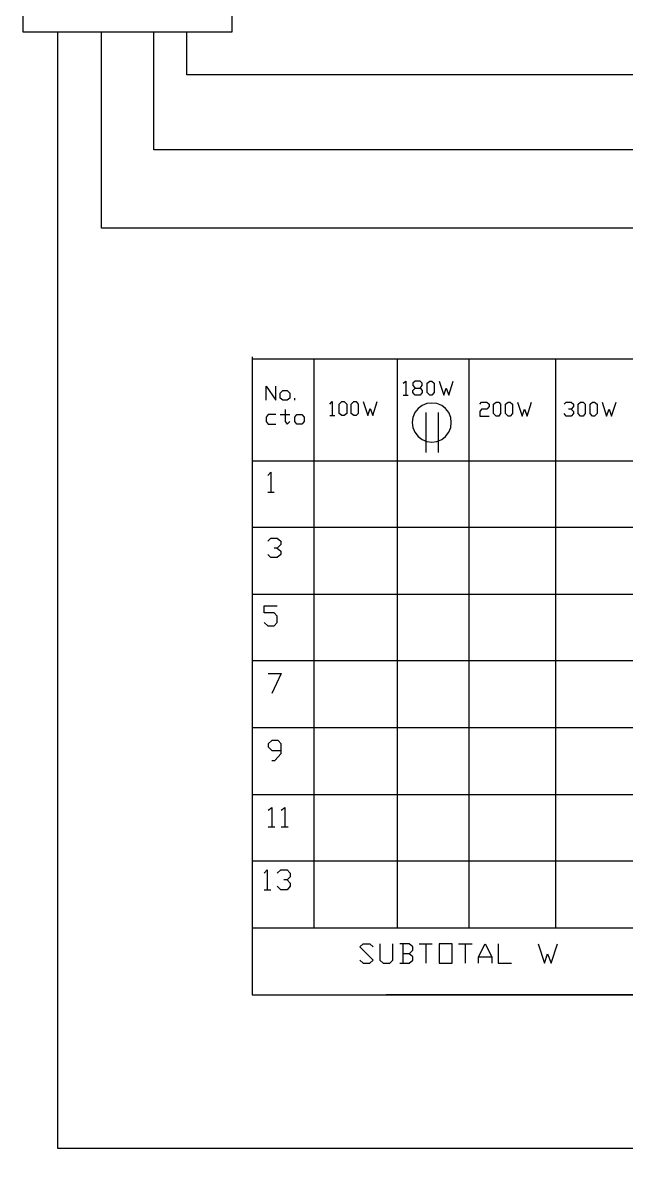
# Model space of a CAD drawing. Header units: metres. Extents: x 0 to 32.6, y 0 to 21.3.
# Drawn here: x 1.345 to 2.562, y 16.448 to 18.76 of the extents above; entities that cross this region are included whole.
import ezdxf

# ---------------------------------------------------------------- set-up
doc = ezdxf.new("R2010")
doc.units = ezdxf.units.M
doc.layers.add('TABLA', color=7, linetype='Continuous')

msp = doc.modelspace()

# ---------------------------------------------------------------- linework, layer by layer
at = {"layer": 'TABLA'}
for p, q in [((1.8077, 18.0869), (1.8077, 16.9389)), ((1.9316, 18.0819), (1.9316, 16.9339)), ((2.1, 18.0819), (2.1, 16.9339)), ((2.2441, 18.0819), (2.2441, 16.9339)), ((2.4195, 18.0819), (2.4195, 16.9339)), ((1.8933, 17.9992), (1.8933, 18.0033)), ((2.1121, 18.0093), (2.1221, 18.0093)), ((1.8641, 17.97), (1.8833, 17.97)), ((1.9639, 17.968), (1.974, 17.968)), ((2.1574, 17.974), (2.1574, 17.8934)), ((2.1826, 17.974), (2.1826, 17.8934)), ((3.4263, 17.8763), (1.8077, 17.8763)), ((1.8389, 17.8138), (1.852, 17.8138)), ((3.4263, 17.7422), (1.8077, 17.7422)), ((3.4263, 17.6072), (1.8077, 17.6072)), ((3.4263, 17.4731), (1.8077, 17.4731)), ((3.4263, 17.3381), (1.8077, 17.3381)), ((3.4263, 17.203), (1.8077, 17.203)), ((1.8399, 17.1385), (1.853, 17.1385)), ((1.8661, 17.1385), (1.8802, 17.1385)), ((3.4263, 17.069), (1.8077, 17.069)), ((1.8319, 17.0115), (1.845, 17.0115)), ((3.4263, 16.9339), (1.8077, 16.9339)), ((2.111, 16.9027), (2.111, 16.8634)), ((2.1443, 16.9027), (2.1705, 16.9027)), ((2.1574, 16.9027), (2.1574, 16.8634)), ((2.2239, 16.9027), (2.2511, 16.9027)), ((2.237, 16.9027), (2.237, 16.8634)), ((2.2642, 16.8765), (2.2905, 16.8765)), ((3.4163, 16.7999), (2.0778, 16.7999))]:
    msp.add_line(p, q, dxfattribs=at)
for points in [[(1.3451, 18.742), (1.7674, 18.742), (1.7674, 19.124), (1.3451, 19.124)], [(1.8077, 16.7999), (3.4263, 16.7999), (3.4263, 18.0819), (1.8077, 18.0819)], [(2.1655, 18.0093), (2.1604, 18.0144), (2.1604, 18.0335), (2.1655, 18.0375), (2.1695, 18.0375), (2.1745, 18.0335), (2.1745, 18.0144), (2.1695, 18.0093)], [(1.8782, 17.9992), (1.8692, 17.9992), (1.8641, 18.0033), (1.8641, 18.0133), (1.8692, 18.0184), (1.8782, 18.0184), (1.8833, 18.0133), (1.8833, 18.0033)], [(1.9881, 17.968), (1.983, 17.972), (1.983, 17.9912), (1.9881, 17.9962), (1.9931, 17.9962), (1.9982, 17.9912), (1.9982, 17.972), (1.9931, 17.968)], [(2.0123, 17.968), (2.0072, 17.972), (2.0072, 17.9912), (2.0123, 17.9962), (2.0173, 17.9962), (2.0213, 17.9912), (2.0213, 17.972), (2.0173, 17.968)], [(2.2088, 17.9539), (2.2078, 17.964), (2.2038, 17.974), (2.1977, 17.9821), (2.1897, 17.9881), (2.1796, 17.9922), (2.1695, 17.9932), (2.1594, 17.9922), (2.1504, 17.9881), (2.1423, 17.9821), (2.1352, 17.974), (2.1312, 17.964), (2.1302, 17.9539), (2.1312, 17.9438), (2.1352, 17.9347), (2.1423, 17.9257), (2.1504, 17.9196), (2.1594, 17.9156), (2.1695, 17.9146), (2.1796, 17.9156), (2.1897, 17.9196), (2.1977, 17.9257), (2.2038, 17.9347), (2.2078, 17.9438)], [(2.2995, 17.967), (2.2945, 17.972), (2.2945, 17.9912), (2.2995, 17.9952), (2.3046, 17.9952), (2.3086, 17.9912), (2.3086, 17.972), (2.3046, 17.967)], [(2.3237, 17.967), (2.3187, 17.972), (2.3187, 17.9912), (2.3237, 17.9952), (2.3277, 17.9952), (2.3328, 17.9912), (2.3328, 17.972), (2.3277, 17.967)], [(2.4699, 17.967), (2.4648, 17.972), (2.4648, 17.9912), (2.4699, 17.9952), (2.4749, 17.9952), (2.4789, 17.9912), (2.4789, 17.972), (2.4749, 17.967)], [(2.494, 17.967), (2.489, 17.972), (2.489, 17.9912), (2.494, 17.9952), (2.4981, 17.9952), (2.5031, 17.9912), (2.5031, 17.972), (2.4981, 17.967)], [(1.9075, 17.9509), (1.8974, 17.9509), (1.8933, 17.9559), (1.8933, 17.965), (1.8974, 17.97), (1.9075, 17.97), (1.9125, 17.965), (1.9125, 17.9559)], [(2.1846, 16.8634), (2.2108, 16.8634), (2.2108, 16.9027), (2.1846, 16.9027)]]:
    msp.add_lwpolyline(points, close=True, dxfattribs=at)
for points in [[(1.4146, 18.742), (1.4146, 16.4904), (3.7126, 16.4904), (3.7126, 16.4481)], [(3.6662, 18.2734), (3.6662, 18.3459), (1.5033, 18.3459), (1.5033, 18.742)], [(3.8486, 18.2653), (3.8486, 18.5042), (1.6091, 18.5042), (1.6091, 18.742)], [(4.0321, 18.2583), (4.0321, 18.6554), (1.6756, 18.6554), (1.6756, 18.742)], [(2.1121, 18.0335), (2.1171, 18.0375), (2.1171, 18.0093)], [(2.1362, 18.0093), (2.1312, 18.0144), (2.1312, 18.0184), (2.1362, 18.0234), (2.1463, 18.0234), (2.1504, 18.0285), (2.1504, 18.0335), (2.1463, 18.0375), (2.1362, 18.0375), (2.1312, 18.0335), (2.1312, 18.0285), (2.1362, 18.0234)], [(2.1846, 18.0375), (2.1937, 18.0093), (2.1987, 18.0234), (2.2038, 18.0093), (2.2128, 18.0375)], [(1.8359, 17.9992), (1.8359, 18.0275), (1.855, 17.9992), (1.855, 18.0275)], [(2.1463, 18.0234), (2.1504, 18.0184), (2.1504, 18.0144), (2.1463, 18.0093), (2.1362, 18.0093)], [(1.9639, 17.9912), (1.9689, 17.9962), (1.9689, 17.968)], [(2.0314, 17.9962), (2.0405, 17.968), (2.0455, 17.9821), (2.0506, 17.968), (2.0596, 17.9962)], [(2.2663, 17.9912), (2.2703, 17.9952), (2.2804, 17.9952), (2.2854, 17.9912), (2.2854, 17.9861), (2.2804, 17.9811), (2.2703, 17.9811), (2.2663, 17.9761), (2.2663, 17.967), (2.2854, 17.967)], [(2.3429, 17.9952), (2.3519, 17.967), (2.357, 17.9811), (2.362, 17.967), (2.3711, 17.9952)], [(2.4366, 17.9912), (2.4406, 17.9952), (2.4507, 17.9952), (2.4557, 17.9912), (2.4557, 17.9861), (2.4507, 17.9811), (2.4457, 17.9811)], [(2.5132, 17.9952), (2.5223, 17.967), (2.5273, 17.9811), (2.5323, 17.967), (2.5414, 17.9952)], [(1.855, 17.97), (1.8399, 17.97), (1.8359, 17.965), (1.8359, 17.9559), (1.8399, 17.9509), (1.855, 17.9509)], [(1.8742, 17.9801), (1.8742, 17.9559), (1.8782, 17.9509), (1.8833, 17.9559)], [(2.4507, 17.9811), (2.4557, 17.9761), (2.4557, 17.972), (2.4507, 17.967), (2.4406, 17.967), (2.4366, 17.972)], [(1.8389, 17.847), (1.845, 17.8541), (1.845, 17.8138)], [(1.8389, 17.715), (1.845, 17.7211), (1.8581, 17.7211), (1.8651, 17.715), (1.8651, 17.708), (1.8581, 17.7009), (1.852, 17.7009)], [(1.8581, 17.7009), (1.8651, 17.6949), (1.8651, 17.6878), (1.8581, 17.6818), (1.845, 17.6818), (1.8389, 17.6878)], [(1.8319, 17.5507), (1.8389, 17.5437), (1.852, 17.5437), (1.8581, 17.5507), (1.8581, 17.5638), (1.852, 17.5699), (1.8319, 17.5699), (1.8319, 17.584), (1.8581, 17.584)], [(1.8399, 17.4479), (1.8661, 17.4479), (1.847, 17.4076)], [(1.847, 17.2726), (1.853, 17.2726), (1.8661, 17.2867), (1.8661, 17.3058), (1.8601, 17.3129), (1.847, 17.3129), (1.8399, 17.3058), (1.8399, 17.2998), (1.847, 17.2927), (1.8661, 17.2927)], [(1.8399, 17.1718), (1.847, 17.1778), (1.847, 17.1385)], [(1.8661, 17.1718), (1.8732, 17.1778), (1.8732, 17.1385)], [(1.8319, 17.0448), (1.8379, 17.0518), (1.8379, 17.0115)], [(1.8581, 17.0448), (1.8651, 17.0518), (1.8782, 17.0518), (1.8843, 17.0448), (1.8843, 17.0377), (1.8782, 17.0317), (1.8712, 17.0317)], [(1.8782, 17.0317), (1.8843, 17.0246), (1.8843, 17.0186), (1.8782, 17.0115), (1.8651, 17.0115), (1.8581, 17.0186)], [(2.0244, 16.8694), (2.0314, 16.8634), (2.0445, 16.8634), (2.0516, 16.8694), (2.0244, 16.8966), (2.0314, 16.9027), (2.0445, 16.9027), (2.0516, 16.8966)], [(2.0647, 16.9027), (2.0647, 16.8694), (2.0717, 16.8634), (2.0848, 16.8634), (2.0909, 16.8694), (2.0909, 16.9027)], [(2.1242, 16.8825), (2.1312, 16.8896), (2.1312, 16.8966), (2.1242, 16.9027), (2.105, 16.9027)], [(2.2642, 16.8634), (2.2642, 16.8765), (2.2773, 16.9027), (2.2905, 16.8765), (2.2905, 16.8634)], [(2.3036, 16.9027), (2.3036, 16.8634), (2.3308, 16.8634)], [(2.3842, 16.9027), (2.3973, 16.8634), (2.4033, 16.8825), (2.4104, 16.8634), (2.4235, 16.9027)], [(2.105, 16.8634), (2.1242, 16.8634), (2.1312, 16.8694), (2.1312, 16.8765), (2.1242, 16.8825), (2.111, 16.8825)]]:
    msp.add_lwpolyline(points, dxfattribs=at)

doc.saveas('drawing.dxf')
